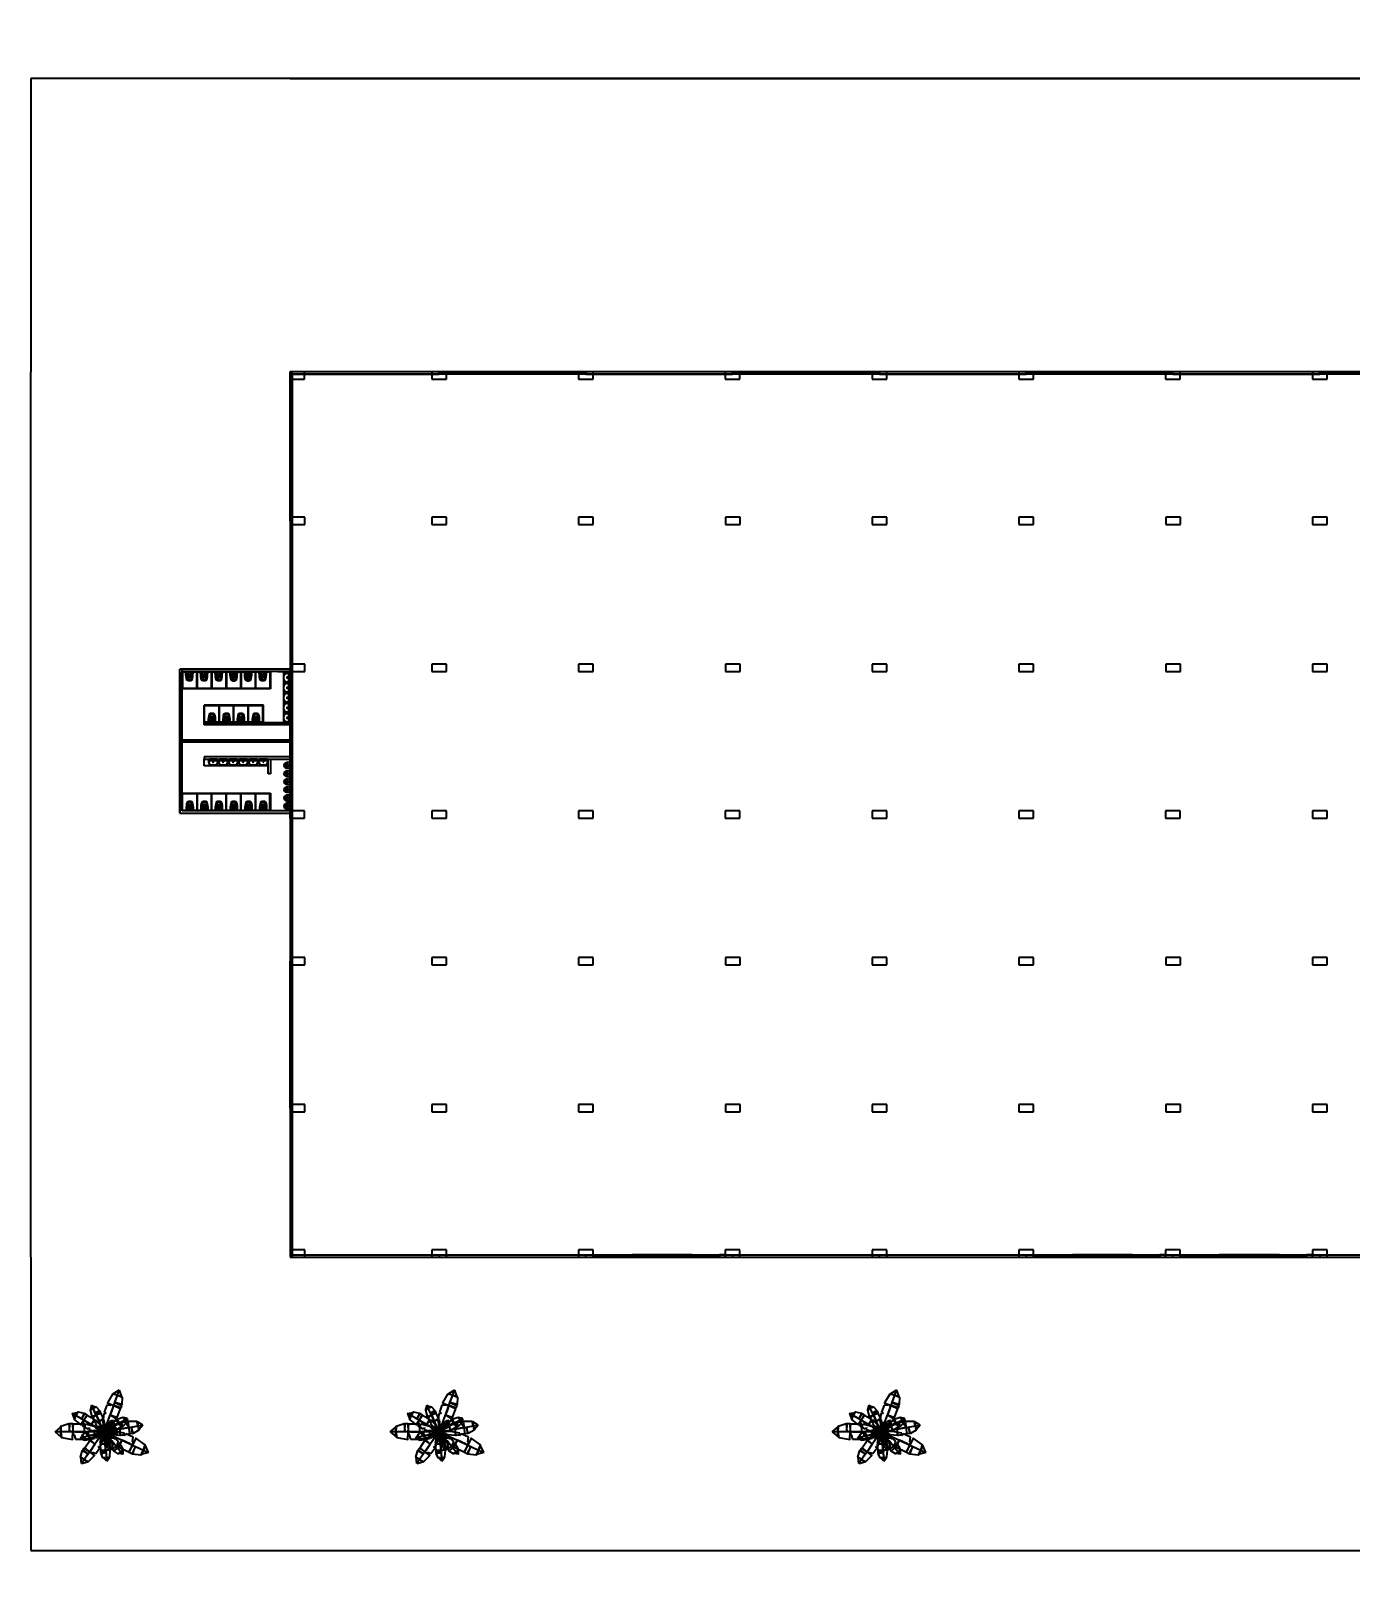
# Model space of a CAD drawing. Header units: millimetres. Extents: x 332 to 5606, y 276 to 1426.
# Drawn here: x 2773.5 to 2863.3, y 586.9 to 692.4 of the extents above; entities that cross this region are included whole.
import ezdxf

# ---------------------------------------------------------------- set-up
doc = ezdxf.new("R2010")
doc.units = ezdxf.units.MM
doc.styles.get("Standard").update_dxf_attribs({"font": 'arial.ttf'})
doc.dimstyles.new('ISO-25', dxfattribs={"dimtxt": 2.5, "dimasz": 2.5, "dimexe": 1.25, "dimexo": 0.625, "dimtad": 1, "dimtxsty": 'Standard', "dimcen": 2.5, "dimadec": 0, "dimazin": 0, "dimtfac": 1, "dimtmove": 0, "dimatfit": 3, "dimfxl": 1, "dimarcsym": 0})

# ---------------------------------------------------------------- blocks, each defined once
blk = doc.blocks.new('vaso_cx_acoplada_1')
at = {"linetype": 'Continuous'}
for centre in [(-0.11, -0.24), (0.12, -0.24)]:
    blk.add_circle(centre, 0.008, dxfattribs=at)
for centre, radius, start, end in [((-0.11, -0.18), 0.11, 136.5326, 180), ((1.38, -0.2), 1.6, 179.59, 196.6011), ((-0.1, -0.18), 0.11, 136.5326, 164.4946), ((0, -0.21), 0.215, 163.9784, 171.5717), ((-0.2, -0.18), 0.008, 171.5717, 263.6349), ((0, -0.21), 0.215, 171.5717, 179.2851), ((0.01, 1.7), 1.9, 263.6349, 270), ((1.38, -0.2), 1.59, 180.5244, 196.1957), ((-0.25, -0.06), 0.07, 321.8555, 326.3665), ((-0.18, -0.11), 0.01, 95.7172, 146.3665), ((0.01, -1.99), 1.9, 90, 95.7172), ((-0.16, -0.12), 0.0225, 114.5237, 139.2949), ((-0.24, -0.06), 0.07, 321.8555, 326.3665), ((-0.08, -0.63), 0.08, 196.6011, 260.4041), ((-0.07, -0.36), 0.075, 120.5583, 184.2477), ((0.85, -0.29), 1, 184.2477, 200.2598), ((-0.07, -0.62), 0.08, 196.1957, 260.8899), ((-0.06, -0.38), 0.075, 116.109, 182.0289), ((0.66, -0.36), 0.8, 182.0289, 200.9188), ((0.01, -0.49), 0.225, 90, 120.5583), ((0.01, -0.52), 0.225, 90, 116.109), ((-0.06, -0.63), 0.026, 200.2598, 262.5367), ((0.01, -0.12), 0.586, 260.8899, 270), ((0.01, -0.12), 0.6, 260.4041, 270), ((-0.06, -0.63), 0.026, 200.9188, 262.8803), ((0.01, -0.12), 0.546, 262.5367, 270), ((0.03, -0.45), 0.0677, 144.0457, 163.2777), ((0.05, -0.45), 0.0893, 163.2777, 172.1219), ((-0.04, -0.44), 0.00416, 309.4719, 346.4901), ((-0.04, -0.45), 0.00501, 140.0137, 160.5298), ((0.02, -0.46), 0.0636, 167.7779, 198.8244), ((0.02, -0.46), 0.0664, 197.8884, 217.9267), ((0.01, -0.44), 0.0515, 119.7295, 144.0457), ((0.01, -0.47), 0.0536, 217.9267, 242.0063), ((0.01, -0.42), 0.0347, 90, 119.7295), ((0.01, -0.48), 0.0398, 242.0063, 270), ((0.01, -1.99), 1.9, 84.2828, 90), ((0.01, 1.7), 1.9, 270, 276.3651), ((0.01, -0.49), 0.225, 59.4417, 90), ((0.01, -0.52), 0.225, 63.891, 90), ((0.01, -0.42), 0.0347, 60.2705, 90), ((0.01, -0.48), 0.0398, 270, 297.9937), ((0.01, -0.12), 0.546, 270, 277.4633), ((0.01, -0.12), 0.586, 270, 279.1101), ((0.01, -0.12), 0.6, 270, 279.5959), ((0, -0.44), 0.0515, 35.9543, 60.2705), ((0, -0.47), 0.0536, 297.9937, 322.0733), ((-0.02, -0.45), 0.0677, 16.7223, 35.9543), ((-0.01, -0.46), 0.0664, 322.0733, 342.1116), ((-0.04, -0.45), 0.0893, 7.8781, 16.7223), ((0.06, -0.44), 0.00416, 193.5099, 230.5281), ((0.05, -0.45), 0.00501, 19.4702, 39.9863), ((-0.01, -0.46), 0.0636, 341.1756, 12.2221), ((0.07, -0.63), 0.026, 277.1197, 339.0812), ((0.07, -0.63), 0.026, 277.4633, 339.7402), ((-0.65, -0.36), 0.8, 339.0812, 357.9711), ((0.07, -0.38), 0.075, 357.9711, 63.891), ((-0.84, -0.29), 1, 339.7402, 355.7523), ((0.09, -0.62), 0.08, 279.1101, 343.8043), ((0.09, -0.63), 0.08, 279.5959, 343.3989), ((0.08, -0.36), 0.075, 355.7523, 59.4417), ((-1.36, -0.2), 1.59, 343.8043, 359.4756), ((-1.36, -0.2), 1.6, 343.3989, 0.41), ((0.17, -0.12), 0.0225, 40.7051, 65.4763), ((0.25, -0.06), 0.07, 213.6335, 218.1445), ((0.19, -0.11), 0.01, 33.6335, 84.2828), ((0.11, -0.18), 0.11, 15.5054, 43.4674), ((0.26, -0.06), 0.07, 213.6335, 218.1445), ((0.13, -0.18), 0.11, 0, 43.4674), ((0.01, -0.21), 0.215, 8.4283, 16.0216), ((0.22, -0.18), 0.008, 276.3651, 8.4283), ((0.01, -0.21), 0.215, 0.7149, 8.4283)]:
    blk.add_arc(centre, radius, start, end, dxfattribs=at)
blk = doc.blocks.new('mictorio')
for p, q in [((-0.21, 0), (0.21, 0)), ((-0.22, -0.01), (-0.2, -0.24)), ((-0.17, -0.19), (-0.16, -0.24)), ((-0.14, -0.16), (0.14, -0.16)), ((0.17, -0.19), (0.16, -0.24)), ((0.22, -0.01), (0.2, -0.24))]:
    blk.add_line(p, q)
for centre, radius in [((-0.03, -0.2), 0.0107), ((-0.03, -0.23), 0.0107), ((0, -0.07), 0.0286), ((0, -0.07), 0.0143), ((0, -0.18), 0.0107), ((0, -0.24), 0.0107), ((0.03, -0.2), 0.0107), ((0.03, -0.23), 0.0107)]:
    blk.add_circle(centre, radius)
for centre, radius, start, end in [((-0.21, -0.01), 0.00716, 90, 184.572), ((0.21, -0.01), 0.00716, 355.428, 90), ((-0.13, -0.23), 0.0737, 108.6318, 194.8504), ((0, -0.19), 0.209, 195.6529, 344.3471), ((-0.14, -0.19), 0.0286, 90, 187.7652), ((0, -0.18), 0.174, 198.6893, 341.3107), ((0.14, -0.19), 0.0286, 352.2348, 90), ((0.13, -0.23), 0.0737, 345.1496, 71.3682)]:
    blk.add_arc(centre, radius, start, end)
blk = doc.blocks.new('lavatorio_66x45')
blk.add_lwpolyline([(-0.28, -0.03, -0.247757), (-0.23, 0), (0, 0), (0.23, 0, -0.247757), (0.28, -0.03, -0.523187), (0.13, -0.44, -0.064231), (0, -0.45, -0.064231), (-0.13, -0.44, -0.523187)], format="xyb", close=True)
for points in [[(0.12, -0.41, 0.331039), (0.3, -0.19, 0.428943), (0.22, -0.11), (0, -0.11), (-0.22, -0.11, 0.428943), (-0.3, -0.19, 0.331039), (-0.12, -0.41)], [(-0.28, -0.05, -0.019603), (-0.27, -0.04, -0.247757), (-0.23, -0.01), (0.23, -0.01, -0.247757), (0.27, -0.04, -0.019603), (0.28, -0.05, -0.064281)]]:
    blk.add_lwpolyline(points, format="xyb")
for centre, radius in [((-0.07, -0.05), 0.0234), ((0, -0.19), 0.03), ((0, -0.05), 0.0234), ((0.07, -0.05), 0.0234)]:
    blk.add_circle(centre, radius)
for start, end in [(253.4907, 270), (270, 286.5093)]:
    blk.add_arc((0, 0.05), 0.477, start, end)
blk = doc.blocks.new('3DLF-P1')
at = {"color": 84}
blk.add_line((-0.98, 0, 0.17), (0, 0, 0.17), dxfattribs=at)
for points in [[(-19.36, 0, -5.26), (-17.06, 1.97, -1.97), (-17.11, 0, -1.36), (-19.36, 0, -5.26)], [(-19.36, 0, -5.26), (-17.06, -1.97, -1.97), (-17.11, 0, -1.36), (-19.36, 0, -5.26)], [(-17.11, 0, -1.36), (-17.01, 2.24, -1.53), (-13.94, 3.24, 0.14), (-13.65, 0, 0.64)], [(-17.11, 0, -1.36), (-16.8, -2.24, -1.41), (-12.43, -2.99, 1.04), (-12.35, 0, 1.39)], [(-13.65, 0, 0.64), (-13.51, 3.24, 0.39), (-12.42, 3.24, 1.02), (-12.35, 0, 1.39)], [(-12.35, 0, 1.39), (-12.1, 3.14, 2.23), (-7.85, 3.14, 2.23), (-7.85, 0, 1.39)]]:
    blk.add_3dface(points, dxfattribs=at)
for points, invisible_edges in [([(-12.35, 0, 1.39), (-12.1, -1.21, 1.71), (-11.85, -1.21, 1.71), (-11.85, 0, 1.39)], 4), ([(-11.85, 0, 1.39), (-11.85, -1.21, 1.71), (-11.35, -2.9, 2.16), (-11.35, 0, 1.39)], 5), ([(-11.35, 0, 1.39), (-11.35, -2.9, 2.16), (-8.1, -2.9, 2.16), (-7.85, -1.93, 1.9)], 9), ([(-11.35, 0, 1.39), (-7.85, 0, 1.39), (-7.85, -1.93, 1.9)], 10), ([(-7.88, 0, 1.39), (-7.29, 3.2, 1.86), (-3.87, 2.22, 1.08), (-3.94, 0, 0.69)], 4), ([(-7.88, 0, 1.39), (-7.82, -1.97, 1.73), (-7.54, -2.95, 1.86), (-3.88, -1.97, 1.04)], 9), ([(-7.88, 0, 1.39), (-3.88, -1.97, 1.04), (-1.22, -0.49, 0.3), (-0.98, 0, 0.17)], 1), ([(-3.94, 0, 0.69), (-3.87, 2.22, 1.08), (-1.21, 0.74, 0.35)], 9), ([(-3.94, 0, 0.69), (-1.21, 0.74, 0.35), (-0.98, 0, 0.17)], 1)]:
    blk.add_3dface(points, dxfattribs=dict(at, invisible_edges=invisible_edges))
blk = doc.blocks.new('PALMEIRA')
at = {"color": 252}
blk.add_circle((0, 0), 0.0227, dxfattribs=at)
at = {"color": 84}
for p, xscale, yscale, zscale, rotation in [((0, 0, 1.709), 0.03375, 0.03375, 0.03375, 250), ((0, 0, 1.69), 0.028125, 0.028125, 0.028125, 329.9999999999999), ((0, 0, 1.827), 0.028125, 0.028125, 0.028125, 329.9999999999999), ((0, 0, 1.911), 0.0225, 0.0225, 0.0225, 295.1447856306789), ((0, 0, 1.874), 0.020625, 0.020625, 0.020625, 210), ((0, 0.009, 1.755), 0.03000000000000001, 0.03000000000000001, 0.03000000000000001, 55), ((0, 0, 1.939), 0.01875000000000001, 0.01875000000000001, 0.01875000000000001, 15), ((0, 0, 1.912), 0.0225, 0.0225, 0.0225, 95), ((0, 0, 1.659), 0.03750000000000001, 0.03750000000000001, 0.03750000000000001, 155), ((0, 0, 1.805), 0.03000000000000001, 0.03000000000000001, 0.03000000000000001, 190)]:
    blk.add_blockref('3DLF-P1', p, dxfattribs=dict(at, xscale=xscale, yscale=yscale, zscale=zscale, rotation=rotation))
at = {"color": 84, "xscale": 0.03750000000000001, "yscale": 0.03750000000000001, "zscale": 0.03750000000000001}
blk.add_blockref('3DLF-P1', (0, 0, 1.635), dxfattribs=at)
at = {"color": 84, "extrusion": (0.721942, -0.193444, 0.664364), "xscale": 0.009375000000000001, "yscale": 0.009375000000000001, "zscale": 0.009375000000000001, "rotation": 257.2160735877907}
blk.add_blockref('3DLF-P1', (0, 1.455, 1.293), dxfattribs=at)
at = {"color": 56}
for p, xscale, yscale, zscale, rotation in [((0, 0, 1.696), 0.0225, 0.0225, 0.0225, 130.2363583092738), ((0, 0, 1.834), 0.015, 0.015, 0.015, 113.1985905136482), ((0, 0, 1.946), 0.01125, 0.01125, 0.01125, 230.1944289077348)]:
    blk.add_blockref('3DLF-P1', p, dxfattribs=dict(at, xscale=xscale, yscale=yscale, zscale=zscale, rotation=rotation))
at = {"color": 84, "extrusion": (-0.657265, 0.176114, 0.732793), "xscale": 0.009375000000000001, "yscale": 0.009375000000000001, "zscale": 0.009375000000000001, "rotation": 254.1723377001319}
blk.add_blockref('3DLF-P1', (0.005, 1.325, 1.426), dxfattribs=at)
blk = doc.blocks.new('*D106')
at = {"color": 0, "lineweight": -2, "transparency": 16777216}
for p, q in [((2791.64, 763.98), (2791.64, 757.45)), ((2831.77, 763.98), (2831.77, 757.45)), ((2794.14, 758.7), (2829.27, 758.7)), ((2856.8, 502.31), (2856.8, 504.81)), ((2855.85, 499.81), (2858.05, 499.81)), ((2856.8, 499.81), (2856.8, 496.81)), ((2855.85, 496.81), (2858.05, 496.81)), ((2856.8, 494.31), (2856.8, 491.81))]:
    blk.add_line(p, q, dxfattribs=at)
at = {"color": 0, "transparency": 16777216}
for points in [[(2794.14, 759.11), (2794.14, 758.28), (2791.64, 758.7)], [(2829.27, 759.11), (2829.27, 758.28), (2831.77, 758.7)]]:
    blk.add_solid(points, dxfattribs=at)
at = {"color": 0, "lineweight": 100, "transparency": 16777216}
for points in [[(2856.39, 502.31), (2857.22, 502.31), (2856.8, 499.81)], [(2856.39, 494.31), (2857.22, 494.31), (2856.8, 496.81)]]:
    blk.add_solid(points, dxfattribs=at)
at = {"layer": 'Defpoints', "color": 0, "transparency": 16777216}
for p in [(2791.64, 764.61), (2831.77, 764.61), (2831.77, 758.7)]:
    blk.add_point(p, dxfattribs=at)
at = {"layer": 'Defpoints', "color": 0, "lineweight": 100, "transparency": 16777216}
for p in [(2855.22, 499.81), (2855.22, 496.81), (2856.8, 496.81)]:
    blk.add_point(p, dxfattribs=at)
at = {"color": 0, "transparency": 16777216, "insert": (2811.71, 760.82), "char_height": 2.5, "attachment_point": 5}
blk.add_mtext('40,13', dxfattribs=at)
at = {"color": 0, "lineweight": 100, "transparency": 16777216, "insert": (2854.9, 498.31), "char_height": 2.5, "attachment_point": 5, "rotation": 90}
blk.add_mtext('3', dxfattribs=at)

msp = doc.modelspace()

# ---------------------------------------------------------------- linework, layer by layer
at = {"color": 3}
for p, q in [((2929.078, 689.159), (2773.478, 689.159)), ((2773.478, 689.159), (2773.478, 669.159)), ((2791.128, 689.159), (2911.428, 689.159)), ((2773.478, 608.859), (2773.478, 669.159)), ((2783.625, 639.109), (2783.625, 648.909)), ((2791.266, 648.909), (2783.625, 648.909)), ((2783.625, 648.709), (2783.625, 648.309)), ((2783.625, 648.409), (2783.625, 639.109)), ((2783.775, 639.259), (2783.775, 648.909)), ((2783.775, 648.759), (2784.775, 648.759)), ((2783.775, 647.559), (2783.775, 648.759)), ((2791.266, 648.759), (2783.775, 648.759)), ((2783.805, 648.759), (2783.805, 647.559)), ((2783.805, 648.729), (2789.79, 648.729)), ((2784.76, 648.759), (2784.76, 647.559)), ((2784.775, 648.759), (2784.775, 647.559)), ((2784.775, 648.759), (2785.775, 648.759)), ((2784.79, 648.759), (2784.79, 647.559)), ((2785.76, 648.759), (2785.76, 647.559)), ((2785.775, 648.759), (2785.775, 647.559)), ((2785.775, 648.759), (2786.775, 648.759)), ((2785.775, 648.759), (2785.775, 647.559)), ((2785.79, 648.759), (2785.79, 647.559)), ((2786.76, 648.759), (2786.76, 647.559)), ((2786.775, 648.759), (2786.775, 647.559)), ((2786.775, 648.759), (2787.775, 648.759)), ((2786.775, 648.759), (2786.775, 647.559)), ((2786.79, 648.759), (2786.79, 647.559)), ((2787.76, 648.759), (2787.76, 647.559)), ((2787.775, 648.759), (2787.775, 647.559)), ((2787.775, 648.759), (2788.775, 648.759)), ((2787.775, 648.759), (2787.775, 647.559)), ((2787.79, 648.759), (2787.79, 647.559)), ((2788.745, 648.759), (2788.745, 647.559)), ((2788.775, 648.759), (2788.775, 647.559)), ((2788.775, 648.759), (2789.775, 648.759)), ((2789.76, 648.759), (2789.76, 647.559)), ((2789.775, 648.759), (2789.775, 647.559)), ((2789.775, 648.759), (2789.775, 647.559)), ((2789.79, 648.759), (2789.79, 647.559)), ((2791.128, 639.26), (2791.128, 648.909)), ((2791.278, 643.934), (2791.278, 648.609)), ((2791.278, 643.934), (2791.278, 648.609)), ((2789.79, 647.589), (2783.775, 647.589)), ((2784.775, 647.559), (2783.775, 647.559)), ((2785.775, 647.559), (2784.775, 647.559)), ((2786.775, 647.559), (2785.775, 647.559)), ((2787.775, 647.559), (2786.775, 647.559)), ((2788.775, 647.559), (2787.775, 647.559)), ((2788.775, 647.559), (2788.775, 647.589)), ((2789.775, 647.559), (2788.775, 647.559)), ((2789.79, 647.559), (2789.775, 647.559)), ((2785.278, 645.259), (2785.278, 646.459)), ((2785.278, 646.459), (2785.293, 646.459)), ((2789.308, 646.459), (2785.278, 646.459)), ((2785.278, 646.459), (2785.278, 645.259)), ((2785.278, 646.429), (2789.308, 646.429)), ((2785.293, 645.259), (2785.293, 646.459)), ((2785.293, 646.459), (2786.293, 646.459)), ((2785.293, 645.259), (2785.293, 646.459)), ((2785.308, 645.259), (2785.308, 646.459)), ((2786.293, 645.259), (2786.293, 646.459)), ((2786.293, 646.459), (2787.293, 646.459)), ((2786.293, 646.459), (2786.293, 646.429)), ((2786.323, 645.259), (2786.323, 646.459)), ((2787.278, 645.259), (2787.278, 646.459)), ((2787.293, 645.259), (2787.293, 646.459)), ((2787.293, 646.459), (2788.293, 646.459)), ((2787.293, 645.259), (2787.293, 646.459)), ((2787.308, 645.259), (2787.308, 646.459)), ((2788.278, 645.259), (2788.278, 646.459)), ((2788.293, 645.259), (2788.293, 646.459)), ((2788.293, 646.459), (2789.293, 646.459)), ((2788.293, 645.259), (2788.293, 646.459)), ((2788.308, 645.259), (2788.308, 646.459)), ((2789.278, 645.259), (2789.278, 646.459)), ((2789.293, 645.259), (2789.293, 646.459)), ((2789.293, 645.259), (2789.293, 646.459)), ((2789.308, 645.259), (2789.308, 646.459)), ((2789.308, 645.289), (2785.278, 645.289)), ((2785.278, 645.109), (2785.278, 645.259)), ((2785.278, 645.259), (2791.278, 645.259)), ((2785.293, 645.259), (2785.278, 645.259)), ((2791.278, 645.109), (2785.278, 645.109)), ((2786.293, 645.259), (2785.293, 645.259)), ((2787.293, 645.259), (2786.293, 645.259)), ((2786.293, 645.259), (2786.323, 645.259)), ((2788.293, 645.259), (2787.293, 645.259)), ((2789.293, 645.259), (2788.293, 645.259)), ((2790.293, 645.259), (2789.293, 645.259)), ((2790.293, 645.259), (2790.278, 645.259)), ((2791.278, 645.259), (2790.293, 645.259)), ((2790.293, 645.259), (2790.308, 645.259)), ((2791.278, 645.259), (2791.278, 645.259)), ((2791.278, 645.259), (2791.278, 645.259)), ((2791.278, 644.109), (2791.278, 645.109)), ((2791.278, 644.109), (2791.278, 645.109)), ((2783.775, 643.934), (2783.775, 644.084)), ((2783.775, 644.084), (2791.278, 644.084)), ((2791.278, 643.934), (2783.775, 643.934)), ((2791.278, 644.084), (2791.278, 643.934)), ((2791.278, 644.084), (2791.278, 643.934)), ((2791.278, 639.259), (2791.278, 643.934)), ((2791.278, 643.934), (2791.278, 642.934)), ((2791.278, 639.259), (2791.278, 643.934)), ((2791.278, 643.934), (2791.278, 642.934)), ((2791.278, 642.934), (2785.278, 642.934)), ((2785.278, 642.934), (2785.278, 642.784)), ((2785.278, 642.784), (2791.278, 642.784)), ((2789.64, 641.784), (2789.64, 642.784)), ((2789.79, 642.784), (2789.79, 641.784)), ((2789.79, 641.784), (2789.64, 641.784)), ((2783.775, 639.259), (2783.775, 640.459)), ((2783.775, 640.459), (2783.79, 640.459)), ((2783.775, 640.429), (2789.79, 640.429)), ((2783.79, 639.259), (2783.79, 640.459)), ((2783.79, 640.459), (2784.79, 640.459)), ((2783.79, 639.259), (2783.79, 640.459)), ((2783.805, 639.259), (2783.805, 640.459)), ((2784.79, 639.259), (2784.79, 640.459)), ((2784.79, 640.459), (2785.79, 640.459)), ((2784.79, 640.459), (2784.79, 640.429)), ((2784.82, 639.259), (2784.82, 640.459)), ((2785.775, 639.259), (2785.775, 640.459)), ((2785.79, 639.259), (2785.79, 640.459)), ((2785.79, 640.459), (2786.79, 640.459)), ((2785.79, 639.259), (2785.79, 640.459)), ((2785.805, 639.259), (2785.805, 640.459)), ((2786.775, 639.259), (2786.775, 640.459)), ((2786.79, 639.259), (2786.79, 640.459)), ((2786.79, 640.459), (2787.79, 640.459)), ((2786.79, 639.259), (2786.79, 640.459)), ((2786.805, 639.259), (2786.805, 640.459)), ((2787.775, 639.259), (2787.775, 640.459)), ((2787.79, 639.259), (2787.79, 640.459)), ((2787.79, 640.459), (2788.79, 640.459)), ((2787.79, 639.259), (2787.79, 640.459)), ((2787.805, 639.259), (2787.805, 640.459)), ((2788.775, 639.259), (2788.775, 640.459)), ((2788.79, 639.259), (2788.79, 640.459)), ((2788.79, 640.459), (2789.79, 640.459)), ((2788.805, 639.259), (2788.805, 640.459)), ((2789.76, 639.259), (2789.76, 640.459)), ((2789.79, 640.459), (2789.79, 639.259)), ((2783.625, 639.109), (2791.278, 639.109)), ((2783.625, 639.109), (2788.775, 639.109)), ((2789.76, 639.289), (2783.775, 639.289)), ((2791.278, 639.259), (2783.775, 639.259)), ((2783.79, 639.259), (2783.775, 639.259)), ((2784.79, 639.259), (2783.79, 639.259)), ((2785.79, 639.259), (2784.79, 639.259)), ((2784.79, 639.259), (2784.82, 639.259)), ((2786.79, 639.259), (2785.79, 639.259)), ((2787.79, 639.259), (2786.79, 639.259)), ((2788.79, 639.259), (2787.79, 639.259)), ((2788.79, 639.259), (2788.775, 639.259)), ((2789.79, 639.259), (2788.79, 639.259)), ((2789.79, 639.259), (2788.79, 639.259)), ((2788.79, 639.259), (2788.805, 639.259)), ((2789.79, 639.259), (2789.76, 639.259)), ((2791.278, 639.259), (2791.278, 639.109)), ((2773.478, 608.859), (2773.478, 588.859)), ((2773.478, 588.859), (2791.128, 588.859)), ((2791.128, 588.859), (2911.428, 588.859)), ((2791.128, 588.859), (2929.078, 588.859))]:
    msp.add_line(p, q, dxfattribs=at)
for p, q in [((2792.121, 669.159), (2791.121, 669.159)), ((2791.121, 669.159), (2791.121, 668.659)), ((2911.428, 669.159), (2791.128, 669.159)), ((2791.128, 669.159), (2791.128, 608.859)), ((2791.278, 669.009), (2791.278, 669.159)), ((2792.121, 668.659), (2792.121, 669.159)), ((2801.778, 669.159), (2800.778, 669.159)), ((2800.778, 669.159), (2800.778, 668.659)), ((2801.278, 669.009), (2801.278, 669.159)), ((2801.278, 669.159), (2811.278, 669.159)), ((2801.778, 668.659), (2801.778, 669.159)), ((2811.778, 669.159), (2810.778, 669.159)), ((2810.778, 669.159), (2810.778, 668.659)), ((2811.278, 669.159), (2811.278, 669.009)), ((2811.778, 668.659), (2811.778, 669.159)), ((2821.778, 669.159), (2820.778, 669.159)), ((2820.778, 669.159), (2820.778, 668.659)), ((2821.278, 669.009), (2821.278, 669.159)), ((2821.278, 669.159), (2831.278, 669.159)), ((2821.778, 668.659), (2821.778, 669.159)), ((2831.778, 669.159), (2830.778, 669.159)), ((2830.778, 669.159), (2830.778, 668.659)), ((2831.278, 669.159), (2831.278, 669.009)), ((2831.778, 668.659), (2831.778, 669.159)), ((2841.778, 669.159), (2840.778, 669.159)), ((2840.778, 669.159), (2840.778, 668.659)), ((2841.278, 669.009), (2841.278, 669.159)), ((2841.278, 669.159), (2851.278, 669.159)), ((2841.778, 668.659), (2841.778, 669.159)), ((2851.778, 669.159), (2850.778, 669.159)), ((2850.778, 669.159), (2850.778, 668.659)), ((2851.278, 669.159), (2851.278, 669.009)), ((2851.778, 668.659), (2851.778, 669.159)), ((2861.778, 669.159), (2860.778, 669.159)), ((2860.778, 669.159), (2860.778, 668.659)), ((2861.278, 669.009), (2861.278, 669.159)), ((2861.278, 669.159), (2871.278, 669.159)), ((2861.778, 668.659), (2861.778, 669.159)), ((2791.121, 668.659), (2792.121, 668.659)), ((2791.128, 659.009), (2791.128, 669.009)), ((2791.128, 669.009), (2791.278, 669.009)), ((2791.278, 668.459), (2791.128, 668.459)), ((2791.128, 668.459), (2791.203, 668.459)), ((2791.278, 668.459), (2791.128, 668.459)), ((2791.203, 668.459), (2791.203, 659.459)), ((2911.278, 669.009), (2791.278, 669.009)), ((2791.278, 669.009), (2791.278, 609.009)), ((2791.278, 669.009), (2801.278, 669.009)), ((2791.278, 668.659), (2791.278, 668.459)), ((2800.778, 668.659), (2801.778, 668.659)), ((2810.778, 668.659), (2811.778, 668.659)), ((2811.278, 669.009), (2821.278, 669.009)), ((2820.778, 668.659), (2821.778, 668.659)), ((2830.778, 668.659), (2831.778, 668.659)), ((2831.278, 669.009), (2841.278, 669.009)), ((2840.778, 668.659), (2841.778, 668.659)), ((2850.778, 668.659), (2851.778, 668.659)), ((2851.278, 669.009), (2861.278, 669.009)), ((2860.778, 668.659), (2861.778, 668.659)), ((2791.128, 659.459), (2791.278, 659.459)), ((2792.128, 659.259), (2791.128, 659.259)), ((2791.128, 659.259), (2791.128, 658.759)), ((2791.278, 659.009), (2791.128, 659.009)), ((2791.128, 658.759), (2792.128, 658.759)), ((2791.278, 649.009), (2791.278, 659.009)), ((2792.128, 658.759), (2792.128, 659.259)), ((2801.785, 659.259), (2800.785, 659.259)), ((2800.785, 659.259), (2800.785, 658.759)), ((2800.785, 658.759), (2801.785, 658.759)), ((2801.785, 658.759), (2801.785, 659.259)), ((2811.785, 659.259), (2810.785, 659.259)), ((2810.785, 659.259), (2810.785, 658.759)), ((2810.785, 658.759), (2811.785, 658.759)), ((2811.785, 658.759), (2811.785, 659.259)), ((2821.785, 659.259), (2820.785, 659.259)), ((2820.785, 659.259), (2820.785, 658.759)), ((2820.785, 658.759), (2821.785, 658.759)), ((2821.785, 658.759), (2821.785, 659.259)), ((2831.785, 659.259), (2830.785, 659.259)), ((2830.785, 659.259), (2830.785, 658.759)), ((2830.785, 658.759), (2831.785, 658.759)), ((2831.785, 658.759), (2831.785, 659.259)), ((2841.785, 659.259), (2840.785, 659.259)), ((2840.785, 659.259), (2840.785, 658.759)), ((2840.785, 658.759), (2841.785, 658.759)), ((2841.785, 658.759), (2841.785, 659.259)), ((2851.785, 659.259), (2850.785, 659.259)), ((2850.785, 659.259), (2850.785, 658.759)), ((2850.785, 658.759), (2851.785, 658.759)), ((2851.785, 658.759), (2851.785, 659.259)), ((2861.785, 659.259), (2860.785, 659.259)), ((2860.785, 659.259), (2860.785, 658.759)), ((2860.785, 658.759), (2861.785, 658.759)), ((2861.785, 658.759), (2861.785, 659.259)), ((2791.128, 658.509), (2791.278, 658.509)), ((2791.203, 658.509), (2791.203, 649.509)), ((2791.278, 649.509), (2791.128, 649.509)), ((2792.128, 649.259), (2791.128, 649.259)), ((2791.128, 649.259), (2791.128, 648.759)), ((2791.268, 648.759), (2791.268, 649.259)), ((2791.278, 649.109), (2791.278, 648.609)), ((2791.278, 649.109), (2791.278, 648.609)), ((2791.278, 649.109), (2791.278, 648.609)), ((2791.278, 649.109), (2791.278, 648.609)), ((2791.288, 648.759), (2791.288, 649.259)), ((2792.128, 648.759), (2792.128, 649.259)), ((2801.785, 649.259), (2800.785, 649.259)), ((2800.785, 649.259), (2800.785, 648.759)), ((2801.785, 648.759), (2801.785, 649.259)), ((2811.785, 649.259), (2810.785, 649.259)), ((2810.785, 649.259), (2810.785, 648.759)), ((2811.785, 648.759), (2811.785, 649.259)), ((2821.785, 649.259), (2820.785, 649.259)), ((2820.785, 649.259), (2820.785, 648.759)), ((2821.785, 648.759), (2821.785, 649.259)), ((2831.785, 649.259), (2830.785, 649.259)), ((2830.785, 649.259), (2830.785, 648.759)), ((2831.785, 648.759), (2831.785, 649.259)), ((2841.785, 649.259), (2840.785, 649.259)), ((2840.785, 649.259), (2840.785, 648.759)), ((2841.785, 648.759), (2841.785, 649.259)), ((2851.785, 649.259), (2850.785, 649.259)), ((2850.785, 649.259), (2850.785, 648.759)), ((2851.785, 648.759), (2851.785, 649.259)), ((2861.785, 649.259), (2860.785, 649.259)), ((2860.785, 649.259), (2860.785, 648.759)), ((2861.785, 648.759), (2861.785, 649.259)), ((2783.625, 648.309), (2783.625, 647.909)), ((2790.288, 648.759), (2791.288, 648.759)), ((2791.128, 639.009), (2791.128, 649.009)), ((2791.128, 649.009), (2791.278, 649.009)), ((2791.128, 648.759), (2792.128, 648.759)), ((2791.128, 648.759), (2791.288, 648.759)), ((2791.128, 648.509), (2791.278, 648.509)), ((2791.128, 648.509), (2791.278, 648.509)), ((2791.203, 648.509), (2791.203, 639.509)), ((2791.278, 648.509), (2791.278, 639.509)), ((2791.278, 648.509), (2791.278, 639.509)), ((2800.785, 648.759), (2801.785, 648.759)), ((2810.785, 648.759), (2811.785, 648.759)), ((2820.785, 648.759), (2821.785, 648.759)), ((2830.785, 648.759), (2831.785, 648.759)), ((2840.785, 648.759), (2841.785, 648.759)), ((2850.785, 648.759), (2851.785, 648.759)), ((2860.785, 648.759), (2861.785, 648.759)), ((2783.625, 647.509), (2783.625, 647.109)), ((2783.625, 646.709), (2783.625, 646.309)), ((2783.625, 645.909), (2783.625, 645.509)), ((2783.625, 645.109), (2783.625, 644.709)), ((2783.625, 644.309), (2783.625, 643.909)), ((2783.625, 643.509), (2783.625, 643.109)), ((2783.625, 642.709), (2783.625, 642.309)), ((2783.625, 641.909), (2783.625, 641.509)), ((2783.625, 641.109), (2783.625, 640.709)), ((2783.625, 640.309), (2783.625, 639.909)), ((2783.625, 639.509), (2783.625, 639.109)), ((2790.278, 639.109), (2791.278, 639.109)), ((2791.281, 639.259), (2790.281, 639.259)), ((2790.285, 639.109), (2791.278, 639.109)), ((2792.121, 639.259), (2791.121, 639.259)), ((2791.121, 639.259), (2791.121, 638.759)), ((2791.121, 638.759), (2792.121, 638.759)), ((2791.278, 639.509), (2791.128, 639.509)), ((2791.278, 639.509), (2791.128, 639.509)), ((2791.278, 639.009), (2791.128, 639.009)), ((2791.278, 638.509), (2791.128, 638.509)), ((2791.203, 638.509), (2791.203, 629.509)), ((2791.278, 629.009), (2791.278, 639.009)), ((2792.121, 638.759), (2792.121, 639.259)), ((2801.778, 639.259), (2800.778, 639.259)), ((2800.778, 639.259), (2800.778, 638.759)), ((2800.778, 638.759), (2801.778, 638.759)), ((2801.778, 638.759), (2801.778, 639.259)), ((2811.778, 639.259), (2810.778, 639.259)), ((2810.778, 639.259), (2810.778, 638.759)), ((2810.778, 638.759), (2811.778, 638.759)), ((2811.778, 638.759), (2811.778, 639.259)), ((2821.778, 639.259), (2820.778, 639.259)), ((2820.778, 639.259), (2820.778, 638.759)), ((2820.778, 638.759), (2821.778, 638.759)), ((2821.778, 638.759), (2821.778, 639.259)), ((2831.778, 639.259), (2830.778, 639.259)), ((2830.778, 639.259), (2830.778, 638.759)), ((2830.778, 638.759), (2831.778, 638.759)), ((2831.778, 638.759), (2831.778, 639.259)), ((2841.778, 639.259), (2840.778, 639.259)), ((2840.778, 639.259), (2840.778, 638.759)), ((2840.778, 638.759), (2841.778, 638.759)), ((2841.778, 638.759), (2841.778, 639.259)), ((2851.778, 639.259), (2850.778, 639.259)), ((2850.778, 639.259), (2850.778, 638.759)), ((2850.778, 638.759), (2851.778, 638.759)), ((2851.778, 638.759), (2851.778, 639.259)), ((2861.778, 639.259), (2860.778, 639.259)), ((2860.778, 639.259), (2860.778, 638.759)), ((2860.778, 638.759), (2861.778, 638.759)), ((2861.778, 638.759), (2861.778, 639.259)), ((2791.128, 629.509), (2791.278, 629.509)), ((2792.128, 629.259), (2791.128, 629.259)), ((2791.128, 629.259), (2791.128, 628.759)), ((2791.128, 619.009), (2791.128, 629.009)), ((2791.128, 629.009), (2791.278, 629.009)), ((2792.128, 628.759), (2792.128, 629.259)), ((2801.785, 629.259), (2800.785, 629.259)), ((2800.785, 629.259), (2800.785, 628.759)), ((2801.785, 628.759), (2801.785, 629.259)), ((2811.785, 629.259), (2810.785, 629.259)), ((2810.785, 629.259), (2810.785, 628.759)), ((2811.785, 628.759), (2811.785, 629.259)), ((2821.785, 629.259), (2820.785, 629.259)), ((2820.785, 629.259), (2820.785, 628.759)), ((2821.785, 628.759), (2821.785, 629.259)), ((2831.785, 629.259), (2830.785, 629.259)), ((2830.785, 629.259), (2830.785, 628.759)), ((2831.785, 628.759), (2831.785, 629.259)), ((2841.785, 629.259), (2840.785, 629.259)), ((2840.785, 629.259), (2840.785, 628.759)), ((2841.785, 628.759), (2841.785, 629.259)), ((2851.785, 629.259), (2850.785, 629.259)), ((2850.785, 629.259), (2850.785, 628.759)), ((2851.785, 628.759), (2851.785, 629.259)), ((2861.785, 629.259), (2860.785, 629.259)), ((2860.785, 629.259), (2860.785, 628.759)), ((2861.785, 628.759), (2861.785, 629.259)), ((2791.128, 628.759), (2792.128, 628.759)), ((2791.128, 628.509), (2791.278, 628.509)), ((2791.203, 628.509), (2791.203, 619.509)), ((2791.278, 628.759), (2792.128, 628.759)), ((2800.785, 628.759), (2801.785, 628.759)), ((2810.785, 628.759), (2811.785, 628.759)), ((2820.785, 628.759), (2821.785, 628.759)), ((2830.785, 628.759), (2831.785, 628.759)), ((2840.785, 628.759), (2841.785, 628.759)), ((2850.785, 628.759), (2851.785, 628.759)), ((2860.785, 628.759), (2861.785, 628.759)), ((2791.278, 619.509), (2791.128, 619.509)), ((2792.128, 619.259), (2791.128, 619.259)), ((2791.128, 619.259), (2791.128, 618.759)), ((2791.278, 619.009), (2791.128, 619.009)), ((2791.128, 618.759), (2792.128, 618.759)), ((2791.278, 618.559), (2791.128, 618.559)), ((2791.203, 618.559), (2791.203, 609.559)), ((2791.278, 609.009), (2791.278, 619.009)), ((2792.128, 618.759), (2792.128, 619.259)), ((2801.785, 619.259), (2800.785, 619.259)), ((2800.785, 619.259), (2800.785, 618.759)), ((2800.785, 618.759), (2801.785, 618.759)), ((2801.785, 618.759), (2801.785, 619.259)), ((2811.785, 619.259), (2810.785, 619.259)), ((2810.785, 619.259), (2810.785, 618.759)), ((2810.785, 618.759), (2811.785, 618.759)), ((2811.785, 618.759), (2811.785, 619.259)), ((2821.785, 619.259), (2820.785, 619.259)), ((2820.785, 619.259), (2820.785, 618.759)), ((2820.785, 618.759), (2821.785, 618.759)), ((2821.785, 618.759), (2821.785, 619.259)), ((2831.785, 619.259), (2830.785, 619.259)), ((2830.785, 619.259), (2830.785, 618.759)), ((2830.785, 618.759), (2831.785, 618.759)), ((2831.785, 618.759), (2831.785, 619.259)), ((2841.785, 619.259), (2840.785, 619.259)), ((2840.785, 619.259), (2840.785, 618.759)), ((2840.785, 618.759), (2841.785, 618.759)), ((2841.785, 618.759), (2841.785, 619.259)), ((2851.785, 619.259), (2850.785, 619.259)), ((2850.785, 619.259), (2850.785, 618.759)), ((2850.785, 618.759), (2851.785, 618.759)), ((2851.785, 618.759), (2851.785, 619.259)), ((2861.785, 619.259), (2860.785, 619.259)), ((2860.785, 619.259), (2860.785, 618.759)), ((2860.785, 618.759), (2861.785, 618.759)), ((2861.785, 618.759), (2861.785, 619.259)), ((2791.128, 609.559), (2791.278, 609.559)), ((2792.128, 609.359), (2791.128, 609.359)), ((2791.128, 609.359), (2791.128, 608.859)), ((2791.278, 609.009), (2791.128, 609.009)), ((2791.278, 609.009), (2911.278, 609.009)), ((2791.278, 609.009), (2801.278, 609.009)), ((2791.278, 609.009), (2791.278, 608.859)), ((2791.278, 608.859), (2791.278, 609.009)), ((2792.128, 608.859), (2792.128, 609.359)), ((2801.778, 609.359), (2800.778, 609.359)), ((2800.778, 609.359), (2800.778, 608.859)), ((2801.278, 609.009), (2801.278, 609.009)), ((2801.278, 609.009), (2801.278, 608.859)), ((2801.778, 608.859), (2801.778, 609.359)), ((2811.778, 609.359), (2810.778, 609.359)), ((2810.778, 609.359), (2810.778, 608.859)), ((2811.278, 608.859), (2811.278, 609.009)), ((2811.278, 609.009), (2821.278, 609.009)), ((2811.778, 608.859), (2811.778, 609.359)), ((2821.778, 609.359), (2820.778, 609.359)), ((2820.778, 609.359), (2820.778, 608.859)), ((2821.278, 609.009), (2821.278, 608.859)), ((2821.778, 608.859), (2821.778, 609.359)), ((2831.778, 609.359), (2830.778, 609.359)), ((2830.778, 609.359), (2830.778, 608.859)), ((2831.278, 608.859), (2831.278, 609.009)), ((2831.278, 609.009), (2841.278, 609.009)), ((2831.778, 608.859), (2831.778, 609.359)), ((2841.778, 609.359), (2840.778, 609.359)), ((2840.778, 609.359), (2840.778, 608.859)), ((2841.278, 609.009), (2841.278, 608.859)), ((2841.778, 608.859), (2841.778, 609.359)), ((2851.778, 609.359), (2850.778, 609.359)), ((2850.778, 609.359), (2850.778, 608.859)), ((2851.278, 608.859), (2851.278, 609.009)), ((2851.278, 609.009), (2861.278, 609.009)), ((2851.778, 608.859), (2851.778, 609.359)), ((2861.778, 609.359), (2860.778, 609.359)), ((2860.778, 609.359), (2860.778, 608.859)), ((2861.278, 609.009), (2861.278, 608.859)), ((2861.778, 608.859), (2861.778, 609.359)), ((2791.128, 608.859), (2911.428, 608.859)), ((2791.128, 608.859), (2792.128, 608.859)), ((2800.778, 608.859), (2801.778, 608.859)), ((2801.278, 608.859), (2811.278, 608.859)), ((2810.778, 608.859), (2811.778, 608.859)), ((2820.778, 608.859), (2821.778, 608.859)), ((2821.278, 608.859), (2831.278, 608.859)), ((2830.778, 608.859), (2831.778, 608.859)), ((2840.778, 608.859), (2841.778, 608.859)), ((2841.278, 608.859), (2851.278, 608.859)), ((2850.778, 608.859), (2851.778, 608.859)), ((2860.778, 608.859), (2861.778, 608.859)), ((2861.278, 608.859), (2871.278, 608.859))]:
    msp.add_line(p, q)
at = {"color": 7, "true_color": 0xffffff}
for p, q in [((2790.678, 648.759), (2790.678, 645.259)), ((2785.278, 642.333), (2785.278, 642.784)), ((2789.64, 642.333), (2785.278, 642.333))]:
    msp.add_line(p, q, dxfattribs=at)
at = {"color": 1}
for p, q in [((2791.278, 648.509), (2791.278, 648.659)), ((2791.278, 648.509), (2791.278, 648.659)), ((2791.278, 648.509), (2791.278, 644.009)), ((2791.278, 648.509), (2791.278, 644.009)), ((2791.278, 644.084), (2791.278, 645.084)), ((2791.278, 644.084), (2791.278, 645.084)), ((2791.278, 644.084), (2791.278, 645.084)), ((2791.278, 644.084), (2791.278, 645.084)), ((2791.278, 644.009), (2791.278, 644.084)), ((2791.278, 644.009), (2791.278, 644.084)), ((2791.278, 644.009), (2791.278, 639.509)), ((2791.278, 644.009), (2791.278, 643.934)), ((2791.278, 644.009), (2791.278, 639.509)), ((2791.278, 644.009), (2791.278, 643.934)), ((2791.278, 643.934), (2791.278, 642.934)), ((2791.278, 643.934), (2791.278, 642.934)), ((2791.278, 639.359), (2791.278, 639.509)), ((2791.278, 639.359), (2791.278, 639.509)), ((2811.775, 609.009), (2812.175, 609.009)), ((2811.775, 608.859), (2811.775, 609.009)), ((2811.775, 609.009), (2812.175, 609.009)), ((2812.175, 609.009), (2812.175, 608.859)), ((2812.175, 609.009), (2820.375, 609.009)), ((2816.425, 609.009), (2814.425, 609.009)), ((2814.425, 609.009), (2814.425, 608.859)), ((2816.475, 609.009), (2816.425, 609.009)), ((2816.425, 609.009), (2816.425, 608.859)), ((2816.525, 609.009), (2816.425, 609.009)), ((2816.475, 608.859), (2816.475, 609.009)), ((2816.475, 608.859), (2816.475, 609.009)), ((2816.475, 608.859), (2816.475, 609.009)), ((2816.525, 609.009), (2816.475, 609.009)), ((2816.525, 608.859), (2816.525, 609.009)), ((2818.525, 609.009), (2816.525, 609.009)), ((2818.525, 608.859), (2818.525, 609.009)), ((2820.375, 609.009), (2820.375, 608.859)), ((2820.775, 609.009), (2820.375, 609.009)), ((2820.375, 609.009), (2820.375, 608.859)), ((2820.775, 608.859), (2820.775, 609.009)), ((2841.778, 609.009), (2842.178, 609.009)), ((2841.778, 608.859), (2841.778, 609.009)), ((2841.778, 609.009), (2842.178, 609.009)), ((2842.178, 609.009), (2842.178, 608.859)), ((2842.178, 609.009), (2850.378, 609.009)), ((2846.428, 609.009), (2844.428, 609.009)), ((2844.428, 609.009), (2844.428, 608.859)), ((2846.428, 609.009), (2844.428, 609.009)), ((2844.428, 609.009), (2844.428, 608.859)), ((2846.478, 609.009), (2846.428, 609.009)), ((2846.428, 609.009), (2846.428, 608.859)), ((2846.528, 609.009), (2846.428, 609.009)), ((2846.478, 609.009), (2846.428, 609.009)), ((2846.428, 609.009), (2846.428, 608.859)), ((2846.528, 609.009), (2846.428, 609.009)), ((2846.478, 608.859), (2846.478, 609.009)), ((2846.478, 608.859), (2846.478, 609.009)), ((2846.528, 609.009), (2846.478, 609.009)), ((2846.478, 608.859), (2846.478, 609.009)), ((2846.478, 608.859), (2846.478, 609.009)), ((2846.478, 608.859), (2846.478, 609.009)), ((2846.528, 609.009), (2846.478, 609.009)), ((2846.528, 608.859), (2846.528, 609.009)), ((2848.528, 609.009), (2846.528, 609.009)), ((2846.528, 608.859), (2846.528, 609.009)), ((2848.528, 609.009), (2846.528, 609.009)), ((2848.528, 608.859), (2848.528, 609.009)), ((2848.528, 608.859), (2848.528, 609.009)), ((2850.378, 609.009), (2850.378, 608.859)), ((2850.778, 609.009), (2850.378, 609.009)), ((2850.378, 609.009), (2850.378, 608.859)), ((2850.778, 608.859), (2850.778, 609.009)), ((2851.781, 609.009), (2852.181, 609.009)), ((2851.781, 608.859), (2851.781, 609.009)), ((2851.781, 609.009), (2852.181, 609.009)), ((2852.181, 609.009), (2852.181, 608.859)), ((2852.181, 609.009), (2860.381, 609.009)), ((2856.431, 609.009), (2854.431, 609.009)), ((2854.431, 609.009), (2854.431, 608.859)), ((2856.481, 609.009), (2856.431, 609.009)), ((2856.431, 609.009), (2856.431, 608.859)), ((2856.531, 609.009), (2856.431, 609.009)), ((2856.481, 608.859), (2856.481, 609.009)), ((2856.481, 608.859), (2856.481, 609.009)), ((2856.481, 608.859), (2856.481, 609.009)), ((2856.531, 609.009), (2856.481, 609.009)), ((2856.531, 608.859), (2856.531, 609.009)), ((2858.531, 609.009), (2856.531, 609.009)), ((2858.531, 608.859), (2858.531, 609.009)), ((2860.381, 609.009), (2860.381, 608.859)), ((2860.781, 609.009), (2860.381, 609.009)), ((2860.381, 609.009), (2860.381, 608.859)), ((2860.781, 608.859), (2860.781, 609.009)), ((2812.175, 608.859), (2811.775, 608.859)), ((2820.375, 608.859), (2812.175, 608.859)), ((2812.175, 608.859), (2820.775, 608.859)), ((2812.175, 608.859), (2816.475, 608.859)), ((2814.425, 608.859), (2816.425, 608.859)), ((2816.425, 608.859), (2816.475, 608.859)), ((2816.475, 608.859), (2816.525, 608.859)), ((2816.475, 608.859), (2816.525, 608.859)), ((2816.525, 608.859), (2818.525, 608.859)), ((2842.178, 608.859), (2841.778, 608.859)), ((2850.378, 608.859), (2842.178, 608.859)), ((2842.178, 608.859), (2850.778, 608.859)), ((2842.178, 608.859), (2846.478, 608.859)), ((2844.428, 608.859), (2846.428, 608.859)), ((2844.428, 608.859), (2846.428, 608.859)), ((2846.428, 608.859), (2846.478, 608.859)), ((2846.428, 608.859), (2846.478, 608.859)), ((2846.478, 608.859), (2846.528, 608.859)), ((2846.478, 608.859), (2846.528, 608.859)), ((2846.478, 608.859), (2846.528, 608.859)), ((2846.478, 608.859), (2846.528, 608.859)), ((2846.528, 608.859), (2848.528, 608.859)), ((2846.528, 608.859), (2848.528, 608.859)), ((2852.181, 608.859), (2851.781, 608.859)), ((2860.381, 608.859), (2852.181, 608.859)), ((2852.181, 608.859), (2860.781, 608.859)), ((2852.181, 608.859), (2856.481, 608.859)), ((2854.431, 608.859), (2856.431, 608.859)), ((2856.431, 608.859), (2856.481, 608.859)), ((2856.481, 608.859), (2856.531, 608.859)), ((2856.481, 608.859), (2856.531, 608.859)), ((2856.531, 608.859), (2858.531, 608.859))]:
    msp.add_line(p, q, dxfattribs=at)

# ---------------------------------------------------------------- block references
at = {"color": 3, "xscale": -1}
for name, p in [('vaso_cx_acoplada_1', (2784.275, 648.823)), ('vaso_cx_acoplada_1', (2785.275, 648.823)), ('vaso_cx_acoplada_1', (2786.275, 648.823)), ('vaso_cx_acoplada_1', (2787.295, 648.818)), ('vaso_cx_acoplada_1', (2788.281, 648.818)), ('vaso_cx_acoplada_1', (2789.275, 648.823)), ('lavatorio_66x45', (2785.897, 642.787)), ('lavatorio_66x45', (2786.579, 642.787)), ('lavatorio_66x45', (2787.26, 642.787)), ('lavatorio_66x45', (2787.941, 642.787)), ('lavatorio_66x45', (2788.622, 642.787)), ('lavatorio_66x45', (2789.309, 642.787))]:
    msp.add_blockref(name, p, dxfattribs=at)
for name, p, rotation in [('lavatorio_66x45', (2791.128, 648.333), 270), ('lavatorio_66x45', (2791.128, 647.646), 270), ('lavatorio_66x45', (2791.128, 646.965), 270), ('vaso_cx_acoplada_1', (2785.793, 645.195), 180), ('vaso_cx_acoplada_1', (2786.788, 645.199), 180), ('vaso_cx_acoplada_1', (2787.773, 645.199), 180), ('vaso_cx_acoplada_1', (2788.793, 645.195), 180), ('lavatorio_66x45', (2791.128, 646.284), 270), ('lavatorio_66x45', (2791.128, 645.597), 270), ('mictorio', (2791.127, 642.354), 270.1643772323906), ('mictorio', (2791.128, 641.788), 270.1643772323906), ('mictorio', (2791.13, 641.245), 270.1643772323906), ('mictorio', (2791.131, 640.697), 270.1643772323906), ('vaso_cx_acoplada_1', (2784.29, 639.195), 180), ('vaso_cx_acoplada_1', (2785.285, 639.199), 180), ('vaso_cx_acoplada_1', (2786.27, 639.199), 180), ('vaso_cx_acoplada_1', (2787.29, 639.195), 180), ('vaso_cx_acoplada_1', (2788.29, 639.195), 180), ('vaso_cx_acoplada_1', (2789.29, 639.195), 180), ('mictorio', (2791.133, 640.127), 270.1643772323906), ('mictorio', (2791.135, 639.577), 270.1643772323906)]:
    msp.add_blockref(name, p, dxfattribs=dict(at, rotation=rotation))
at = {"color": 1, "xscale": 4.605753365253804, "yscale": 4.605753365253804, "zscale": 4.605753365253804}
for p in [(2778.46, 596.949, -7.062), (2801.299, 596.949, -7.062), (2831.413, 596.949, -7.062)]:
    msp.add_blockref('PALMEIRA', p, dxfattribs=at)
at = {"color": 1}
for p in [(2778.74, 597.091), (2831.375, 596.966)]:
    msp.add_blockref('PALMEIRA', p, dxfattribs=at)

# ---------------------------------------------------------------- dimensions: what is measured, and where the dimension line sits
at = {"color": 3}
dim = msp.add_linear_dim(base=(2831.772, 758.696), p1=(2791.642, 764.605), p2=(2831.772, 764.605), dimstyle='ISO-25', dxfattribs=at)
dim.commit()
dim.dimension.update_dxf_attribs({"geometry": '*D106', "text_midpoint": (2811.707, 760.823)})
at = {"color": 3, "lineweight": 100}
dim = msp.add_aligned_dim(p1=(2855.221, 499.807), p2=(2855.221, 496.807), distance=1.583, dimstyle='ISO-25', dxfattribs=at)
dim.commit()
dim.dimension.update_dxf_attribs({"geometry": '*D106', "text_midpoint": (2854.902, 498.307)})

doc.saveas('drawing.dxf')
